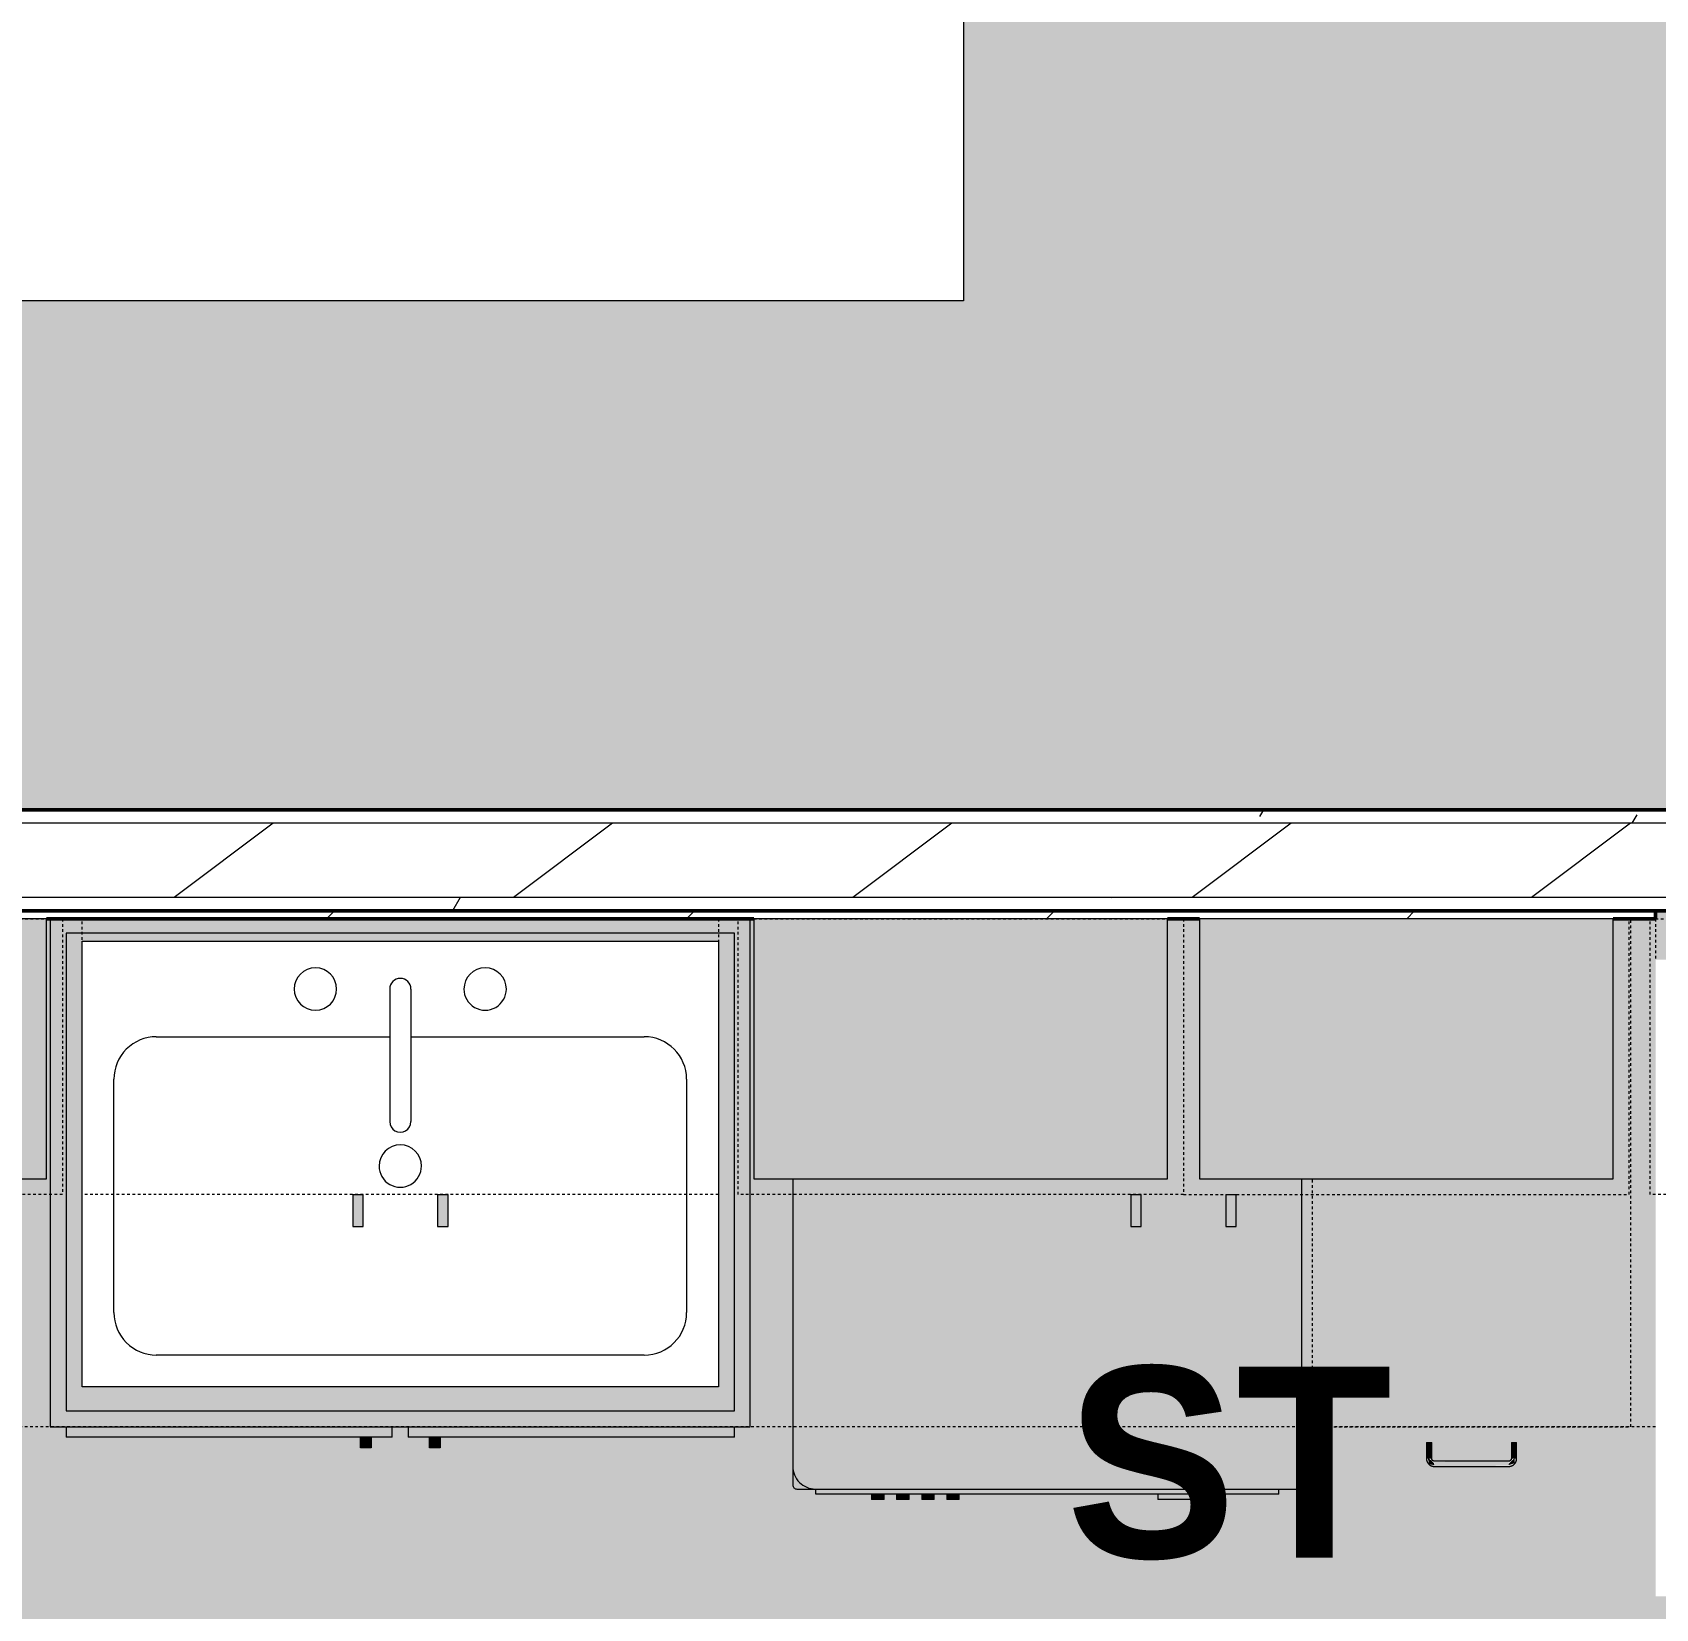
# Model space of a CAD drawing. Header units: inches. Extents: x -4218 to -1814, y 9706 to 12426.
# Drawn here: x -3365.3 to -3288.8, y 11414.4 to 11488.6 of the extents above; entities that cross this region are included whole.
import ezdxf

# ---------------------------------------------------------------- set-up
doc = ezdxf.new("R2010")
doc.units = ezdxf.units.IN
doc.header["$MEASUREMENT"] = 0
doc.linetypes.add('Dash', pattern=[0.25, 0.125, -0.125])
for name, color, linetype, lineweight in [('0-1', 7, 'Continuous', 5), ('0-2', 10, 'Continuous', 13), ('A-AREA-IDEN', 2, 'Continuous', 9), ('A-AREA-PATT-3', 7, 'Continuous', 9), ('A-WALL-2', 250, 'Continuous', 50), ('A-WALL-3', 10, 'Continuous', 13), ('A-WALL-PATT-1', 7, 'Continuous', 9), ('A-WALL-PATT-2', 55, 'Continuous', 9), ('I-FURN-1', 7, 'Continuous', 9), ('P-SANR-FIXT-2', 7, 'Continuous', 9), ('Q-CASE', 31, 'Continuous', 9), ('Q-CASE-1', 9, 'Continuous', 9), ('Q-CASE-3', 7, 'Continuous', 9), ('Q-CASE-4', 7, 'Dash', 9), ('Q-CASE-HDLN-1', 7, 'Dash', 9), ('Q-CASE-HDLN-2', 31, 'Continuous', 9), ('Q-SPCQ-1', 7, 'Continuous', 9), ('Q-SPCQ-2', 55, 'Continuous', 9)]:
    doc.layers.add(name, color=color, linetype=linetype, lineweight=lineweight)
doc.styles.add('Century Gothic_B', font='GOTHICB.TTF', dxfattribs={"height": 9})
pattern_1 = [(0, (0, 0), (30.72, 7.68), [1.267, -21.773, 1.267, -21.773, -122.88]), (0, (0, 0), (30.72, 7.68), [-46.08, 1.267, -44.813, 1.267, -21.773, -53.76]), (0, (0, 0), (30.72, 7.68), [-115.2, 1.267, -14.093, 1.267, -37.133]), (120, (11.52, 3.84), (-22.011075, 22.7643004), [1.267, -21.773, 1.267, -21.773, -122.88]), (120, (11.52, 3.84), (-22.011075, 22.7643004), [-46.08, 1.267, -44.813, 1.267, -21.773, -53.76]), (120, (11.52, 3.84), (-22.011075, 22.7643004), [-115.2, 1.267, -14.093, 1.267, -37.133]), (240, (15.36, 19.2), (-8.708925, -30.4443004), [1.267, -21.773, 1.267, -21.773, -122.88]), (240, (15.36, 19.2), (-8.708925, -30.4443004), [-46.08, 1.267, -44.813, 1.267, -21.773, -53.76]), (240, (15.36, 19.2), (-8.708925, -30.4443004), [-115.2, 1.267, -14.093, 1.267, -37.133])]

# ---------------------------------------------------------------- blocks, each defined once
blk = doc.blocks.new('OD_CW_Countertop - OD_CW_Countertop-2380480-FLOOR PLAN - 2ND FLOOR')
at = {"layer": 'Q-CASE-HDLN-1'}
for p, q in [((0.738, 0), (99.775, 0)), ((0.738, -23.938), (0.738, -22))]:
    blk.add_line(p, q, dxfattribs=at)
blk = doc.blocks.new('Sink Kitchen-Single - 30_ x 21_-1372827-FLOOR PLAN - 2ND FLOOR')
at = {"layer": 'P-SANR-FIXT-2'}
for p, q in [((-14.382, 10.408), (15.618, 10.408)), ((-14.382, -10.592), (-14.382, 10.408)), ((15.618, 10.408), (15.618, -10.592)), ((-10.882, 8.908), (12.118, 8.908)), ((-12.882, -4.092), (-12.882, 6.908)), ((14.118, 6.908), (14.118, -4.092)), ((0.118, -8.342), (0.118, -2.092)), ((1.118, -8.342), (1.118, -2.092)), ((0.118, -6.092), (-10.882, -6.092)), ((12.118, -6.092), (1.118, -6.092)), ((15.618, -10.592), (-14.382, -10.592))]:
    blk.add_line(p, q, dxfattribs=at)
for centre, radius, start, end in [((-10.882, 6.908), 2, 90, 180), ((12.118, 6.908), 2, 360, 90), ((0.618, 0), 1, 360, 180), ((0.618, 0), 1, 180, 0), ((0.618, -2.092), 0.5, 360, 180), ((-10.882, -4.092), 2, 180, 270), ((12.118, -4.092), 2, 270, 0), ((-3.382, -8.342), 1, 360, 180), ((4.618, -8.342), 1, 0, 180), ((-3.382, -8.342), 1, 180, 0), ((0.618, -8.342), 0.5, 180, 0), ((4.618, -8.342), 1, 180, 0)]:
    blk.add_arc(centre, radius, start, end, dxfattribs=at)
blk = doc.blocks.new('Dishwasher_15404 - 34_ counter-V61-FLOOR PLAN - 2ND FLOOR')
at = {"layer": 'Q-SPCQ-2'}
h = blk.add_hatch(color=256, dxfattribs=at)
h.paths.add_polyline_path([(26.875, -22.928), (26.868, -0.146), (26.678, 0), (12.25, 0), (12.25, -4.828), (0, -4.828), (0, -6.328), (12.25, -6.328), (12.25, -24), (26.081, -23.963), (26.339, -23.856), (26.561, -23.686), (26.731, -23.464), (26.838, -23.206)], flags=0)
h.paths.add_polyline_path([(14.499, -8.066), (13, -8.066), (13, -7.578), (14.499, -7.578)], flags=0)
h.paths.add_polyline_path([(14.499, -3.09), (14.499, -3.578), (13, -3.578), (13, -3.09), (14, -3.09)], flags=0)
for points in [[(27.125, -22.573), (27.125, -1.093), (26.875, -1.093), (26.875, -22.907), (27.125, -22.907)], [(27.375, -4.956), (27.375, -4.824), (27.125, -4.858), (27.125, -5.808), (27.375, -5.808), (27.375, -5.112)], [(27.375, -6.063), (27.375, -5.808), (27.125, -5.808), (27.125, -6.793), (27.375, -6.759), (27.375, -6.3)], [(27.375, -16.741), (27.375, -16.15), (27.125, -16.15), (27.125, -16.741)], [(27.375, -17.331), (27.125, -17.331), (27.125, -17.922), (27.375, -17.922)], [(27.375, -19.103), (27.375, -18.512), (27.125, -18.512), (27.125, -19.103)], [(27.375, -19.693), (27.125, -19.693), (27.125, -20.284), (27.375, -20.284)], [(26.875, -23.464), (26.838, -23.206), (26.678, -23.533), (26.561, -23.686), (26.299, -23.873), (26.081, -23.963), (25.803, -24), (26.678, -24), (26.817, -23.942), (26.875, -23.713), (26.875, -23.686)]]:
    blk.add_hatch(color=256, dxfattribs=at).paths.add_polyline_path(points, flags=0)
at = {"layer": 'Q-SPCQ-1'}
for p, q in [((26.678, 0), (12.25, 0)), ((26.875, -22.928), (26.875, -0.197)), ((27.125, -1.093), (26.875, -1.093)), ((27.125, -1.093), (27.125, -22.907)), ((27.375, -4.824), (27.125, -4.824)), ((27.375, -4.824), (27.375, -5.808)), ((27.375, -5.808), (27.375, -6.793)), ((27.125, -6.793), (27.375, -6.793)), ((27.375, -16.15), (27.125, -16.15)), ((27.125, -16.741), (27.375, -16.741)), ((27.375, -16.15), (27.375, -16.741)), ((27.375, -17.331), (27.125, -17.331)), ((27.375, -17.331), (27.375, -17.922)), ((27.125, -17.922), (27.375, -17.922)), ((27.375, -18.512), (27.125, -18.512)), ((27.125, -19.103), (27.375, -19.103)), ((27.375, -18.512), (27.375, -19.103)), ((27.375, -19.693), (27.125, -19.693)), ((27.375, -19.693), (27.375, -20.284)), ((27.125, -20.284), (27.375, -20.284)), ((27.125, -22.907), (26.875, -22.907)), ((26.875, -23.803), (26.875, -22.928)), ((12.25, -24), (25.803, -24)), ((25.803, -24), (26.678, -24))]:
    blk.add_line(p, q, dxfattribs=at)
for centre, radius, start, end in [((26.678, -0.197), 0.197, 360, 90), ((26.678, -0.197), 0.197, 15, 90), ((25.803, -22.928), 1.072, 270, 0), ((26.678, -23.803), 0.197, 270, 0)]:
    blk.add_arc(centre, radius, start, end, dxfattribs=at)
blk = doc.blocks.new('Bed-Standard - Queen 60_ x 79_-1433484-FLOOR PLAN - 2ND FLOOR')
at = {"layer": 'I-FURN-1'}
for p, q in [((-19.311, 41.295), (40.689, 41.295)), ((40.689, 41.295), (40.689, -37.705))]:
    blk.add_line(p, q, dxfattribs=at)
blk = doc.blocks.new('Vanity Cabinet-Double Door - 33_-V67-FLOOR PLAN - 2ND FLOOR')
at = {"layer": 'Q-CASE-1'}
for points in [[(-10.748, 24.5), (-15.012, 24.5), (-15.012, 24), (0.363, 24), (0.363, 24.5), (-2.306, 24.5)], [(-0.637, 25), (-1.137, 25), (-1.137, 24.5), (-0.637, 24.5)], [(16.488, 24.5), (1.113, 24.5), (1.113, 24), (16.488, 24)], [(2.613, 25), (2.113, 25), (2.113, 24.5), (2.613, 24.5)], [(-15.012, 24), (-15.762, 24), (-15.012, 23.25), (16.488, 23.25), (17.238, 24), (-10.748, 24)], [(-15.762, 24), (-15.762, 0.063), (-15.7, 0.063), (-15.012, 0.75), (-15.012, 23.25), (-15.5, 23.738)], [(17.238, 24), (16.488, 23.25), (16.488, 0.75), (17.175, 0.063), (17.238, 0.063), (17.238, 23.25)], [(-15.012, 0.75), (-15.7, 0.063), (17.175, 0.063), (16.488, 0.75), (-2.306, 0.75)]]:
    blk.add_hatch(color=256, dxfattribs=at).paths.add_polyline_path(points, flags=0)
h = blk.add_hatch(color=256, dxfattribs=at)
h.paths.add_polyline_path([(-2.306, 23.25), (-15.012, 23.25), (-15.012, 0.75), (16.488, 0.75), (16.488, 23.25), (14.578, 23.25)], flags=0)
h.paths.add_polyline_path([(15.738, 22.125), (15.738, 1.125), (-14.262, 1.125), (-14.262, 22.125), (15.363, 22.125)], flags=0)
at = {"layer": 'Q-CASE-3'}
for p, q in [((-15.012, 24.5), (0.363, 24.5)), ((-15.012, 24.5), (-15.012, 24)), ((-1.137, 25), (-0.637, 25)), ((-1.137, 24.5), (-1.137, 25)), ((-0.637, 25), (-0.637, 24.5)), ((0.363, 24), (0.363, 24.5)), ((1.113, 24.5), (16.488, 24.5)), ((1.113, 24.5), (1.113, 24)), ((2.113, 25), (2.613, 25)), ((2.113, 24.5), (2.113, 25)), ((2.613, 25), (2.613, 24.5)), ((16.488, 24), (16.488, 24.5)), ((-15.762, 24), (-15.762, 0.063)), ((17.238, 24), (-15.762, 24)), ((17.238, 24), (-15.762, 24)), ((-15.762, 24), (-15.762, 0.063)), ((17.238, 0.063), (17.238, 24)), ((17.238, 0.063), (17.238, 24)), ((16.488, 23.25), (-15.012, 23.25)), ((-15.012, 23.25), (-15.012, 0.75)), ((16.488, 0.75), (16.488, 23.25)), ((-15.012, 0.75), (16.488, 0.75))]:
    blk.add_line(p, q, dxfattribs=at)
blk = doc.blocks.new('Drawer_Base_Cabinet_3_drawer_12205 - 15_-2349579-FLOOR PLAN - 2ND FLOOR')
at = {"layer": 'Q-CASE'}
for points in [[(-1.325, 25.5), (-1.383, 25.5), (-1.351, 24.75), (-1.142, 24.75), (-1.174, 25.5), (-1.295, 25.5)], [(-1.012, 25.812), (-1.286, 25.72), (-1.295, 25.5), (-1.23, 25.528), (-1.012, 25.75), (-1.012, 25.782)], [(2.138, 25.875), (-1.012, 25.838), (-1.012, 25.625), (2.488, 25.662), (2.488, 25.875), (2.431, 25.875)], [(2.488, 25.812), (2.516, 25.717), (2.738, 25.5), (2.8, 25.5), (2.738, 25.768), (2.648, 25.784)], [(2.77, 25.5), (2.617, 25.5), (2.649, 24.75), (2.858, 24.75), (2.826, 25.5), (2.8, 25.5)]]:
    blk.add_hatch(color=256, dxfattribs=at).paths.add_polyline_path(points, flags=0)
at = {"layer": 'Q-CASE-HDLN-1'}
for p, q in [((8.238, 24), (-6.762, 24)), ((-6.762, 24), (-6.762, 0.063)), ((8.238, 24), (8.238, 12.313))]:
    blk.add_line(p, q, dxfattribs=at)
at = {"layer": 'Q-CASE-HDLN-2'}
for p, q in [((-1.387, 25.5), (-1.387, 24.75)), ((-1.387, 25.5), (-1.387, 24.75)), ((-1.387, 25.5), (-1.387, 24.75)), ((-1.137, 24.75), (-1.137, 25.5)), ((-1.137, 24.75), (-1.137, 25.5)), ((-1.137, 24.75), (-1.137, 25.5)), ((2.488, 25.875), (-1.012, 25.875)), ((-1.012, 25.625), (2.488, 25.625)), ((2.613, 25.5), (2.613, 24.75)), ((2.613, 25.5), (2.613, 24.75)), ((2.613, 25.5), (2.613, 24.75)), ((2.863, 24.75), (2.863, 25.5)), ((2.863, 24.75), (2.863, 25.5)), ((2.863, 24.75), (2.863, 25.5)), ((-1.387, 24.75), (-1.383, 24.75)), ((-1.383, 24.75), (-1.387, 24.75)), ((-1.387, 24.75), (-1.383, 24.75)), ((-1.383, 24.75), (-1.387, 24.75)), ((-1.387, 24.75), (-1.383, 24.75)), ((-1.137, 24.75), (-1.387, 24.75)), ((-1.142, 24.75), (-1.137, 24.75)), ((-1.137, 24.75), (-1.142, 24.75)), ((-1.142, 24.75), (-1.137, 24.75)), ((-1.137, 24.75), (-1.142, 24.75)), ((-1.142, 24.75), (-1.137, 24.75)), ((2.617, 24.75), (2.613, 24.75)), ((2.613, 24.75), (2.617, 24.75)), ((2.617, 24.75), (2.613, 24.75)), ((2.613, 24.75), (2.617, 24.75)), ((2.863, 24.75), (2.613, 24.75)), ((2.613, 24.75), (2.617, 24.75)), ((2.863, 24.75), (2.858, 24.75)), ((2.858, 24.75), (2.863, 24.75)), ((2.863, 24.75), (2.858, 24.75)), ((2.858, 24.75), (2.863, 24.75)), ((2.858, 24.75), (2.863, 24.75))]:
    blk.add_line(p, q, dxfattribs=at)
at = {"layer": 'Q-CASE-HDLN-2', "flags": 128}
for points in [[(-1.012, 25.875), (-1.027, 25.875), (-1.042, 25.874), (-1.057, 25.872), (-1.072, 25.87), (-1.087, 25.868), (-1.101, 25.864), (-1.116, 25.86), (-1.13, 25.856), (-1.144, 25.851), (-1.158, 25.845), (-1.172, 25.839), (-1.185, 25.833), (-1.199, 25.825), (-1.211, 25.818), (-1.224, 25.81), (-1.236, 25.801), (-1.248, 25.792), (-1.26, 25.782), (-1.271, 25.772), (-1.281, 25.761), (-1.292, 25.75), (-1.301, 25.739), (-1.311, 25.727), (-1.319, 25.715), (-1.328, 25.703), (-1.336, 25.69), (-1.343, 25.677), (-1.35, 25.663), (-1.356, 25.65), (-1.362, 25.636), (-1.367, 25.622), (-1.372, 25.608), (-1.376, 25.593), (-1.379, 25.578), (-1.382, 25.564), (-1.384, 25.549), (-1.386, 25.534), (-1.387, 25.519), (-1.387, 25.504), (-1.387, 25.5)], [(-1.292, 25.75), (-1.301, 25.739), (-1.311, 25.727), (-1.319, 25.715), (-1.328, 25.703), (-1.336, 25.69), (-1.343, 25.677), (-1.35, 25.663), (-1.356, 25.65), (-1.362, 25.636), (-1.367, 25.622), (-1.372, 25.608), (-1.376, 25.593), (-1.379, 25.578), (-1.382, 25.564), (-1.384, 25.549), (-1.386, 25.534), (-1.387, 25.519), (-1.387, 25.504), (-1.387, 25.5)], [(-1.292, 25.75), (-1.301, 25.739), (-1.311, 25.727), (-1.319, 25.715), (-1.328, 25.703), (-1.336, 25.69), (-1.343, 25.677), (-1.35, 25.663), (-1.356, 25.65), (-1.362, 25.636), (-1.367, 25.622), (-1.372, 25.608), (-1.376, 25.593), (-1.379, 25.578), (-1.382, 25.564), (-1.384, 25.549), (-1.386, 25.534), (-1.387, 25.519), (-1.387, 25.504), (-1.387, 25.5)], [(-1.012, 25.875), (-1.027, 25.875), (-1.042, 25.874), (-1.057, 25.872), (-1.072, 25.87), (-1.087, 25.868), (-1.101, 25.864), (-1.116, 25.86), (-1.13, 25.856), (-1.144, 25.851), (-1.158, 25.845), (-1.172, 25.839), (-1.185, 25.833), (-1.199, 25.825), (-1.211, 25.818), (-1.224, 25.81), (-1.236, 25.801), (-1.248, 25.792), (-1.26, 25.782), (-1.271, 25.772)], [(-1.012, 25.875), (-1.027, 25.875), (-1.042, 25.874), (-1.057, 25.872), (-1.072, 25.87), (-1.087, 25.868), (-1.101, 25.864), (-1.116, 25.86), (-1.13, 25.856), (-1.144, 25.851), (-1.158, 25.845), (-1.172, 25.839), (-1.185, 25.833), (-1.199, 25.825), (-1.211, 25.818), (-1.224, 25.81), (-1.236, 25.801), (-1.248, 25.792), (-1.26, 25.782), (-1.271, 25.772)], [(-1.137, 25.5), (-1.137, 25.505), (-1.137, 25.51), (-1.136, 25.515), (-1.136, 25.52), (-1.135, 25.525), (-1.134, 25.53), (-1.132, 25.535), (-1.131, 25.539), (-1.129, 25.544), (-1.127, 25.549), (-1.125, 25.553), (-1.123, 25.558), (-1.121, 25.562), (-1.118, 25.566), (-1.115, 25.571), (-1.113, 25.575), (-1.109, 25.579), (-1.106, 25.582), (-1.103, 25.586), (-1.099, 25.59), (-1.096, 25.593), (-1.092, 25.596), (-1.088, 25.599), (-1.084, 25.602), (-1.08, 25.605), (-1.076, 25.608), (-1.071, 25.61), (-1.067, 25.613), (-1.062, 25.615), (-1.058, 25.617), (-1.053, 25.618), (-1.048, 25.62), (-1.043, 25.621), (-1.038, 25.622), (-1.034, 25.623), (-1.029, 25.624), (-1.024, 25.624), (-1.019, 25.625), (-1.014, 25.625)], [(-1.137, 25.5), (-1.137, 25.505), (-1.137, 25.51), (-1.136, 25.515), (-1.136, 25.52), (-1.135, 25.525), (-1.134, 25.53), (-1.132, 25.535), (-1.131, 25.539), (-1.129, 25.544), (-1.127, 25.549), (-1.125, 25.553), (-1.123, 25.558), (-1.121, 25.562), (-1.118, 25.566), (-1.115, 25.571), (-1.113, 25.575), (-1.109, 25.579), (-1.106, 25.582), (-1.103, 25.586), (-1.099, 25.59), (-1.096, 25.593), (-1.092, 25.596), (-1.088, 25.599), (-1.084, 25.602), (-1.08, 25.605), (-1.076, 25.608), (-1.071, 25.61), (-1.067, 25.613), (-1.062, 25.615), (-1.058, 25.617), (-1.053, 25.618), (-1.048, 25.62), (-1.043, 25.621), (-1.038, 25.622), (-1.034, 25.623), (-1.029, 25.624), (-1.024, 25.624), (-1.019, 25.625), (-1.014, 25.625)], [(-1.137, 25.5), (-1.137, 25.505), (-1.137, 25.51), (-1.136, 25.515), (-1.136, 25.52), (-1.135, 25.525), (-1.134, 25.53), (-1.132, 25.535), (-1.131, 25.539), (-1.129, 25.544), (-1.127, 25.549), (-1.125, 25.553), (-1.123, 25.558), (-1.121, 25.562), (-1.118, 25.566), (-1.115, 25.571), (-1.113, 25.575), (-1.109, 25.579), (-1.106, 25.582), (-1.103, 25.586), (-1.099, 25.59), (-1.096, 25.593), (-1.092, 25.596), (-1.088, 25.599), (-1.084, 25.602), (-1.08, 25.605), (-1.076, 25.608), (-1.071, 25.61), (-1.067, 25.613), (-1.062, 25.615), (-1.058, 25.617), (-1.053, 25.618), (-1.048, 25.62), (-1.043, 25.621), (-1.038, 25.622), (-1.034, 25.623), (-1.029, 25.624), (-1.024, 25.624), (-1.019, 25.625), (-1.014, 25.625), (-1.012, 25.625)], [(2.738, 25.779), (2.727, 25.789), (2.715, 25.798), (2.703, 25.807), (2.69, 25.816), (2.678, 25.823), (2.664, 25.831), (2.651, 25.838), (2.637, 25.844), (2.624, 25.85), (2.61, 25.855), (2.595, 25.859), (2.581, 25.863), (2.566, 25.867), (2.551, 25.87), (2.537, 25.872), (2.522, 25.873), (2.507, 25.875), (2.492, 25.875), (2.488, 25.875)], [(2.738, 25.779), (2.727, 25.789), (2.715, 25.798), (2.703, 25.807), (2.69, 25.816), (2.678, 25.823), (2.664, 25.831), (2.651, 25.838), (2.637, 25.844), (2.624, 25.85), (2.61, 25.855), (2.595, 25.859), (2.581, 25.863), (2.566, 25.867), (2.551, 25.87), (2.537, 25.872), (2.522, 25.873), (2.507, 25.875), (2.492, 25.875), (2.488, 25.875)], [(2.863, 25.5), (2.862, 25.515), (2.862, 25.53), (2.86, 25.545), (2.858, 25.56), (2.855, 25.575), (2.852, 25.589), (2.848, 25.604), (2.844, 25.618), (2.839, 25.632), (2.833, 25.646), (2.827, 25.66), (2.82, 25.673), (2.813, 25.686), (2.805, 25.699), (2.797, 25.712), (2.788, 25.724), (2.779, 25.736), (2.77, 25.747), (2.76, 25.758), (2.749, 25.769), (2.738, 25.779), (2.727, 25.789), (2.715, 25.798), (2.703, 25.807), (2.69, 25.816), (2.678, 25.823), (2.664, 25.831), (2.651, 25.838), (2.637, 25.844), (2.624, 25.85), (2.61, 25.855), (2.595, 25.859), (2.581, 25.863), (2.566, 25.867), (2.551, 25.87), (2.537, 25.872), (2.522, 25.873), (2.507, 25.875), (2.492, 25.875), (2.488, 25.875)], [(2.488, 25.625), (2.493, 25.625), (2.498, 25.625), (2.503, 25.624), (2.508, 25.623), (2.513, 25.623), (2.517, 25.621), (2.522, 25.62), (2.527, 25.619), (2.532, 25.617), (2.536, 25.615), (2.541, 25.613), (2.545, 25.611), (2.55, 25.608), (2.554, 25.606), (2.558, 25.603), (2.562, 25.6), (2.566, 25.597), (2.57, 25.594), (2.574, 25.591), (2.577, 25.587), (2.581, 25.583), (2.584, 25.58), (2.587, 25.576), (2.59, 25.572), (2.593, 25.568), (2.596, 25.563), (2.598, 25.559), (2.6, 25.554), (2.602, 25.55), (2.604, 25.545), (2.606, 25.541), (2.607, 25.536), (2.609, 25.531), (2.61, 25.526), (2.611, 25.521), (2.612, 25.516), (2.612, 25.511), (2.613, 25.506), (2.613, 25.501), (2.613, 25.5)], [(2.488, 25.625), (2.493, 25.625), (2.498, 25.625), (2.503, 25.624), (2.508, 25.623), (2.513, 25.623), (2.517, 25.621), (2.522, 25.62), (2.527, 25.619), (2.532, 25.617), (2.536, 25.615), (2.541, 25.613), (2.545, 25.611), (2.55, 25.608), (2.554, 25.606), (2.558, 25.603), (2.562, 25.6), (2.566, 25.597), (2.57, 25.594), (2.574, 25.591), (2.577, 25.587), (2.581, 25.583), (2.584, 25.58), (2.587, 25.576), (2.59, 25.572), (2.593, 25.568), (2.596, 25.563), (2.598, 25.559), (2.6, 25.554), (2.602, 25.55), (2.604, 25.545), (2.606, 25.541), (2.607, 25.536), (2.609, 25.531), (2.61, 25.526), (2.611, 25.521), (2.612, 25.516), (2.612, 25.511), (2.613, 25.506), (2.613, 25.501), (2.613, 25.5)], [(2.488, 25.625), (2.493, 25.625), (2.498, 25.625), (2.503, 25.624), (2.508, 25.623), (2.513, 25.623), (2.517, 25.621), (2.522, 25.62), (2.527, 25.619), (2.532, 25.617), (2.536, 25.615), (2.541, 25.613), (2.545, 25.611), (2.55, 25.608), (2.554, 25.606), (2.558, 25.603), (2.562, 25.6), (2.566, 25.597), (2.57, 25.594), (2.574, 25.591), (2.577, 25.587), (2.581, 25.583), (2.584, 25.58), (2.587, 25.576), (2.59, 25.572), (2.593, 25.568), (2.596, 25.563), (2.598, 25.559), (2.6, 25.554), (2.602, 25.55), (2.604, 25.545), (2.606, 25.541), (2.607, 25.536), (2.609, 25.531), (2.61, 25.526), (2.611, 25.521), (2.612, 25.516), (2.612, 25.511), (2.613, 25.506), (2.613, 25.501), (2.613, 25.5)], [(2.863, 25.5), (2.862, 25.515), (2.862, 25.53), (2.86, 25.545), (2.858, 25.56), (2.855, 25.575), (2.852, 25.589), (2.848, 25.604), (2.844, 25.618), (2.839, 25.632), (2.833, 25.646), (2.827, 25.66), (2.82, 25.673), (2.813, 25.686), (2.805, 25.699), (2.797, 25.712), (2.788, 25.724), (2.779, 25.736), (2.77, 25.747), (2.76, 25.758)], [(2.863, 25.5), (2.862, 25.515), (2.862, 25.53), (2.86, 25.545), (2.858, 25.56), (2.855, 25.575), (2.852, 25.589), (2.848, 25.604), (2.844, 25.618), (2.839, 25.632), (2.833, 25.646), (2.827, 25.66), (2.82, 25.673), (2.813, 25.686), (2.805, 25.699), (2.797, 25.712), (2.788, 25.724), (2.779, 25.736), (2.77, 25.747), (2.76, 25.758)]]:
    blk.add_lwpolyline(points, dxfattribs=at)
blk = doc.blocks.new('300 Series Wall Hung Cabinet_302 - 18_ X 30_-2350673-FLOOR PLAN - 2ND FLOOR')
at = {"layer": 'Q-CASE-1'}
for points in [[(-2.25, 14.687), (-2.25, 13.188), (-1.762, 13.192), (-1.762, 14.687)], [(1.75, 14.676), (1.75, 13.188), (2.238, 13.188), (2.238, 14.687), (1.75, 14.687)]]:
    blk.add_hatch(color=256, dxfattribs=at).paths.add_polyline_path(points, flags=0)
at = {"layer": 'Q-CASE-3'}
for p, q in [((-1.762, 14.687), (-2.25, 14.687)), ((-2.25, 14.687), (-2.25, 13.188)), ((-1.762, 13.188), (-1.762, 14.687)), ((2.238, 14.687), (1.75, 14.687)), ((1.75, 14.687), (1.75, 13.188)), ((2.238, 13.188), (2.238, 14.687)), ((-1.762, 13.188), (-2.25, 13.188)), ((2.238, 13.188), (1.75, 13.188))]:
    blk.add_line(p, q, dxfattribs=at)
at = {"layer": 'Q-CASE-4'}
for p, q in [((-15, 0.187), (-15, 13.188)), ((-15, 13.188), (15, 13.188)), ((15, 13.188), (15, 0.187)), ((15, 0.187), (-15, 0.187))]:
    blk.add_line(p, q, dxfattribs=at)
blk = doc.blocks.new('300 Series Wall Hung Cabinet_302 - 18_ x 36_-2359323-FLOOR PLAN - 2ND FLOOR')
at = {"layer": 'Q-CASE-1'}
for points in [[(-1.762, 13.188), (-1.762, 14.687), (-2.25, 14.687), (-2.25, 13.188)], [(2.238, 13.188), (2.238, 14.687), (1.75, 14.687), (1.75, 13.188)]]:
    blk.add_hatch(color=256, dxfattribs=at).paths.add_polyline_path(points, flags=0)
at = {"layer": 'Q-CASE-3'}
for p, q in [((-1.762, 14.687), (-2.25, 14.687)), ((-2.25, 14.687), (-2.25, 13.188)), ((-1.762, 13.188), (-1.762, 14.687)), ((2.238, 14.687), (1.75, 14.687)), ((1.75, 14.687), (1.75, 13.188)), ((2.238, 13.188), (2.238, 14.687)), ((-1.762, 13.188), (-2.25, 13.188)), ((2.238, 13.188), (1.75, 13.188))]:
    blk.add_line(p, q, dxfattribs=at)
at = {"layer": 'Q-CASE-4'}
for p, q in [((-18, 0.187), (-18, 13.188)), ((-18, 13.188), (18, 13.188)), ((18, 13.188), (18, 0.187)), ((18, 0.187), (-18, 0.187))]:
    blk.add_line(p, q, dxfattribs=at)
blk = doc.blocks.new('300 Series Wall Hung Cabinet_301 - 21_-2351003-FLOOR PLAN - 2ND FLOOR')
at = {"layer": 'Q-CASE-1'}
for points in [[(-8.5, 13.188), (-8.012, 13.188), (-8.012, 14.687), (-8.5, 14.687)], [(-9.75, 0.187), (9.75, 0.187), (9.75, 12.438), (-9.75, 12.438), (-9.75, 8.386)]]:
    blk.add_hatch(color=256, dxfattribs=at).paths.add_polyline_path(points, flags=0)
at = {"layer": 'Q-CASE-3'}
for p, q in [((-8.012, 14.687), (-8.5, 14.687)), ((-8.5, 14.687), (-8.5, 13.188)), ((-8.012, 13.188), (-8.012, 14.687)), ((-8.012, 13.188), (-8.5, 13.188)), ((9.75, 12.438), (-9.75, 12.438)), ((-9.75, 12.438), (-9.75, 0.187)), ((9.75, 0.187), (9.75, 12.438)), ((-9.75, 0.187), (9.75, 0.187))]:
    blk.add_line(p, q, dxfattribs=at)
at = {"layer": 'Q-CASE-4'}
for p, q in [((-10.5, 0.187), (-10.5, 13.188)), ((-10.5, 13.188), (10.5, 13.188)), ((10.5, 13.188), (10.5, 0.187)), ((10.5, 0.187), (-10.5, 0.187))]:
    blk.add_line(p, q, dxfattribs=at)
blk = doc.blocks.new('300 Series Wall Hung Cabinet_301 - 21_-2351527-FLOOR PLAN - 2ND FLOOR')
at = {"layer": 'Q-CASE-1'}
for points in [[(9.75, -0.188), (-9.75, -0.188), (-9.75, -12.438), (9.75, -12.438), (9.75, -8.386)], [(-8.012, -13.188), (-8.5, -13.188), (-8.5, -14.687), (-8.012, -14.687)]]:
    blk.add_hatch(color=256, dxfattribs=at).paths.add_polyline_path(points, flags=0)
at = {"layer": 'Q-CASE-3'}
for p, q in [((9.75, -0.188), (-9.75, -0.188)), ((-9.75, -0.188), (-9.75, -12.438)), ((9.75, -12.438), (9.75, -0.188)), ((-9.75, -12.438), (9.75, -12.438)), ((-8.5, -13.188), (-8.012, -13.188)), ((-8.5, -13.188), (-8.5, -14.687)), ((-8.012, -14.687), (-8.012, -13.188)), ((-8.5, -14.687), (-8.012, -14.687))]:
    blk.add_line(p, q, dxfattribs=at)
at = {"layer": 'Q-CASE-4'}
for p, q in [((10.5, -0.188), (-10.5, -0.188)), ((-10.5, -0.188), (-10.5, -13.188)), ((10.5, -13.188), (10.5, -0.188)), ((-10.5, -13.188), (10.5, -13.188))]:
    blk.add_line(p, q, dxfattribs=at)
blk = doc.blocks.new('300 Series Wall Hung Cabinet_301 - 12_-2218017-FLOOR PLAN - 2ND FLOOR')
at = {"layer": 'Q-CASE-1'}
for points in [[(-4, 13.188), (-3.512, 13.188), (-3.512, 14.687), (-4, 14.687)], [(-5.25, 0.187), (5.25, 0.187), (5.25, 12.438), (-5.25, 12.438), (-5.25, 0.563)]]:
    blk.add_hatch(color=256, dxfattribs=at).paths.add_polyline_path(points, flags=0)
at = {"layer": 'Q-CASE-3'}
for p, q in [((-3.512, 14.687), (-4, 14.687)), ((-4, 14.687), (-4, 13.188)), ((-3.512, 13.188), (-3.512, 14.687)), ((-3.512, 13.188), (-4, 13.188)), ((5.25, 12.438), (-5.25, 12.438)), ((-5.25, 12.438), (-5.25, 0.187)), ((5.25, 0.187), (5.25, 12.438)), ((-5.25, 0.187), (5.25, 0.187))]:
    blk.add_line(p, q, dxfattribs=at)
at = {"layer": 'Q-CASE-4'}
for p, q in [((-6, 0.187), (-6, 13.188)), ((-6, 13.188), (6, 13.188)), ((6, 13.188), (6, 0.187)), ((6, 0.187), (-6, 0.187))]:
    blk.add_line(p, q, dxfattribs=at)
blk = doc.blocks.new('CTR - 1st Phase - Unit Layouts_rvt-1-FLOOR PLAN - 2ND FLOOR')
at = {"layer": 'A-WALL-PATT-1'}
h = blk.add_hatch(dxfattribs=at)
h.set_pattern_fill('FP_1', color=256, style=0, pattern_type=2)
h.set_pattern_definition(pattern_1)
h.paths.add_polyline_path([(-3253.074, 11451.363), (-3253.074, 11451.988), (-3277.722, 11451.988), (-3277.722, 11451.363), (-3261.559, 11451.363)], flags=0)
h.paths.add_polyline_path([(-3401.924, 11451.363), (-3281.222, 11451.363), (-3281.222, 11451.988), (-3401.924, 11451.988), (-3401.924, 11451.369)], flags=0)
h = blk.add_hatch(dxfattribs=at)
h.set_pattern_fill('FP_1', color=256, style=0, pattern_type=2)
h.set_pattern_definition(pattern_1)
h.paths.add_polyline_path([(-3253.074, 11447.238), (-3253.074, 11447.863), (-3401.924, 11447.863), (-3401.924, 11447.238), (-3261.559, 11447.238)], flags=0)
h = blk.add_hatch(dxfattribs=at)
h.set_pattern_fill('FP_3', color=256, style=0, pattern_type=2)
h.set_pattern_definition([(45, (0, 0), (-8.485281, 8.485281), [])])
h.paths.add_polyline_path([(-3310.324, 11446.863), (-3288.824, 11446.863), (-3288.824, 11447.238), (-3401.924, 11447.238), (-3401.924, 11446.863), (-3311.824, 11446.863)], flags=0)
at = {"layer": 'A-WALL-PATT-2'}
h = blk.add_hatch(dxfattribs=at)
h.set_pattern_fill('FP_2', color=256, style=0, pattern_type=2)
h.set_pattern_definition([(216.87, (6.397, 15.994), (47.9809429, 31.9870857), [7.997, -71.971]), (206.565, (15.994, 11.196), (-15.993714, -15.9941327), [17.881, -17.881]), (198.435, (15.994, 3.199), (-31.9867405, -15.9938803), [10.115, -40.461])])
h.paths.add_polyline_path([(-3253.074, 11447.863), (-3252.449, 11447.863), (-3252.449, 11451.363), (-3403.174, 11451.363), (-3403.174, 11447.863), (-3261.559, 11447.863)], flags=0)
at = {"layer": 'A-WALL-2'}
for p, q in [((-3281.847, 11451.988), (-3403.174, 11451.988)), ((-3403.174, 11447.238), (-3253.074, 11447.238)), ((-3288.824, 11447.238), (-3402.299, 11447.238)), ((-3364.674, 11446.863), (-3331.324, 11446.863)), ((-3311.824, 11446.863), (-3310.324, 11446.863)), ((-3290.824, 11446.863), (-3288.824, 11446.863)), ((-3288.824, 11446.863), (-3288.824, 11447.238))]:
    blk.add_line(p, q, dxfattribs=at)
at = {"layer": 'A-WALL-3'}
for p, q in [((-3281.222, 11451.363), (-3403.174, 11451.363)), ((-3253.074, 11447.863), (-3403.174, 11447.863))]:
    blk.add_line(p, q, dxfattribs=at)
at = {"layer": '0-2'}
for name, p, rotation in [('Bed-Standard - Queen 60_ x 79_-1433484-FLOOR PLAN - 2ND FLOOR', (-3362.744, 11516.676), 269.9999999999839), ('OD_CW_Countertop - OD_CW_Countertop-2380480-FLOOR PLAN - 2ND FLOOR', (-3288.086, 11422.925), 180), ('300 Series Wall Hung Cabinet_301 - 12_-2218017-FLOOR PLAN - 2ND FLOOR', (-3369.924, 11447.05), 180), ('Vanity Cabinet-Double Door - 33_-V67-FLOOR PLAN - 2ND FLOOR', (-3347.258, 11446.925), 180), ('300 Series Wall Hung Cabinet_302 - 18_ X 30_-2350673-FLOOR PLAN - 2ND FLOOR', (-3347.996, 11447.05), 180), ('300 Series Wall Hung Cabinet_301 - 21_-2351003-FLOOR PLAN - 2ND FLOOR', (-3321.574, 11447.05), 180), ('Dishwasher_15404 - 34_ counter-V61-FLOOR PLAN - 2ND FLOOR', (-3305.496, 11446.863), 269.9999999999648), ('Drawer_Base_Cabinet_3_drawer_12205 - 15_-2349579-FLOOR PLAN - 2ND FLOOR', (-3296.758, 11446.925), 180), ('300 Series Wall Hung Cabinet_302 - 18_ x 36_-2359323-FLOOR PLAN - 2ND FLOOR', (-3271.074, 11447.05), 180), ('Sink Kitchen-Single - 30_ x 21_-1372827-FLOOR PLAN - 2ND FLOOR', (-3347.378, 11435.208), 180)]:
    blk.add_blockref(name, p, dxfattribs=dict(at, rotation=rotation))
blk.add_blockref('300 Series Wall Hung Cabinet_301 - 21_-2351527-FLOOR PLAN - 2ND FLOOR', (-3300.574, 11447.05), dxfattribs=at)

msp = doc.modelspace()

# ---------------------------------------------------------------- hatches: boundary and pattern name
at = {"layer": 'A-AREA-PATT-3'}
h = msp.add_hatch(color=256, dxfattribs=at)
h.paths.add_polyline_path([(-3264.02374, 11621.9894), (-3262.27374, 11621.9894), (-3262.27374, 11585.9894), (-3264.02374, 11585.9894), (-3264.02374, 11616.47757)], flags=0)
h.paths.add_polyline_path([(-3290.91124, 11256.2644), (-3252.32374, 11256.2644), (-3252.32374, 11288.5394), (-3246.27618, 11288.5394), (-3246.27618, 11283.7894), (-3247.57374, 11283.7894), (-3247.57374, 11256.2644), (-3247.06419, 11256.2644), (-3247.06419, 11278.5769), (-3219.18919, 11278.5769), (-3219.18919, 11256.2644), (-3207.32374, 11256.2644), (-3207.32374, 11283.7894), (-3216.27618, 11283.7894), (-3216.27618, 11288.5394), (-3207.32374, 11288.5394), (-3207.32374, 11299.00432), (-3223.44874, 11299.00432), (-3223.44874, 11317.00432), (-3219.44874, 11317.00432), (-3219.44874, 11353.00432), (-3223.44874, 11353.00432), (-3223.44874, 11371.00432), (-3207.32374, 11371.00432), (-3207.32374, 11621.9894), (-3228.02374, 11621.9894), (-3228.02374, 11623.9269), (-3228.64874, 11623.9269), (-3228.64874, 11625.9894), (-3263.39874, 11625.9894), (-3263.39874, 11623.9269), (-3264.02374, 11623.9269), (-3264.02374, 11621.9894), (-3270.57374, 11621.9894), (-3270.57374, 11571.98769), (-3281.84687, 11571.98769), (-3281.84687, 11576.73769), (-3275.32374, 11576.73769), (-3275.29874, 11639.9894), (-3334.47642, 11639.9894), (-3334.47642, 11632.27235), (-3334.60339, 11631.30794), (-3334.97564, 11630.40924), (-3335.56781, 11629.63752), (-3336.33953, 11629.04535), (-3337.23823, 11628.6731), (-3338.27895, 11628.54613), (-3339.59098, 11628.54613), (-3339.24327, 11625.52235), (-3338.05151, 11624.52235), (-3337.48475, 11623.52235), (-3337.2168, 11622.52235), (-3337.0398, 11621.51855), (-3336.95264, 11620.52235), (-3337.12696, 11618.52996), (-3337.68119, 11616.47757), (-3338.39283, 11614.52235), (-3339.32545, 11612.52235), (-3340.71288, 11610.52235), (-3341.71288, 11609.52235), (-3342.57891, 11609.02235), (-3343.95264, 11608.52235), (-3344.95264, 11608.52235), (-3346.32638, 11609.02235), (-3347.19241, 11609.52235), (-3348.19241, 11610.52235), (-3349.57984, 11612.52235), (-3350.51246, 11614.52235), (-3351.26272, 11616.60569), (-3351.77833, 11618.52996), (-3351.95264, 11620.52235), (-3351.77833, 11622.01283), (-3351.68849, 11622.52235), (-3351.42054, 11623.52235), (-3350.85378, 11624.52235), (-3349.66202, 11625.52235), (-3349.31431, 11628.54613), (-3350.70264, 11628.54613), (-3351.66706, 11628.6731), (-3352.56576, 11629.04535), (-3353.33748, 11629.63752), (-3353.92965, 11630.40924), (-3354.3019, 11631.30794), (-3354.42887, 11632.27235), (-3354.42887, 11639.9894), (-3401.92374, 11639.9894), (-3401.92374, 11617.48769), (-3365.92374, 11617.48769), (-3365.92374, 11612.73769), (-3401.92374, 11612.73769), (-3401.92374, 11576.73769), (-3315.84687, 11576.73769), (-3315.84687, 11575.86269), (-3351.84687, 11575.86269), (-3351.84687, 11572.86269), (-3315.84687, 11572.86269), (-3315.84687, 11571.98769), (-3401.92374, 11571.98769), (-3401.92374, 11451.98769), (-3281.84687, 11451.98769), (-3281.84687, 11459.97665), (-3282.59687, 11459.97665), (-3282.59687, 11462.47665), (-3281.84687, 11462.47665), (-3281.84687, 11462.72665), (-3280.47187, 11462.72665), (-3280.47187, 11491.72665), (-3281.84687, 11491.72665), (-3281.84687, 11522.97665), (-3282.59687, 11522.97665), (-3282.59687, 11525.47665), (-3281.84687, 11525.47665), (-3281.84687, 11532.88583), (-3275.32374, 11532.88583), (-3275.32374, 11535.98769), (-3270.57374, 11535.98769), (-3270.57374, 11532.88583), (-3248.32374, 11532.88583), (-3248.32374, 11425.22665), (-3253.07374, 11425.22206), (-3253.07374, 11414.92519), (-3288.82374, 11414.92519), (-3288.82374, 11444.92519), (-3253.07374, 11444.92519), (-3253.07374, 11447.23769), (-3288.82374, 11447.23769), (-3288.82374, 11446.86269), (-3290.82374, 11446.86269), (-3290.82374, 11434.61269), (-3305.49573, 11434.61269), (-3305.49573, 11420.18454), (-3305.69259, 11419.98769), (-3306.58868, 11419.98769), (-3306.58868, 11419.73769), (-3310.31978, 11419.73769), (-3310.35331, 11419.48769), (-3312.28828, 11419.48769), (-3312.28828, 11419.73769), (-3321.64577, 11419.73769), (-3321.64577, 11419.48769), (-3322.23632, 11419.48769), (-3322.23632, 11419.73769), (-3322.82687, 11419.73769), (-3322.82687, 11419.48769), (-3323.41742, 11419.48769), (-3323.41742, 11419.73769), (-3324.00797, 11419.73769), (-3324.00797, 11419.48769), (-3324.59853, 11419.48769), (-3324.59853, 11419.73769), (-3325.18908, 11419.73769), (-3325.18908, 11419.48769), (-3325.77963, 11419.48769), (-3325.77963, 11419.73769), (-3328.4028, 11419.73769), (-3328.42388, 11419.98769), (-3329.35213, 11420.00974), (-3329.43808, 11420.04534), (-3329.49573, 11420.18454), (-3329.49573, 11434.61269), (-3331.32374, 11434.61269), (-3331.32374, 11446.86269), (-3331.49573, 11446.86269), (-3331.49573, 11422.92519), (-3332.24573, 11422.92519), (-3332.24573, 11422.42519), (-3346.12073, 11422.42519), (-3346.12073, 11421.92519), (-3346.62073, 11421.92519), (-3346.62073, 11422.42519), (-3347.62073, 11422.42519), (-3347.62073, 11422.92519), (-3348.37073, 11422.92519), (-3348.37073, 11422.42519), (-3349.37073, 11422.42519), (-3349.37073, 11421.92519), (-3349.87073, 11421.92519), (-3349.87073, 11422.42519), (-3363.74573, 11422.42519), (-3363.74573, 11422.92519), (-3364.49573, 11422.92519), (-3364.49573, 11446.86269), (-3364.67374, 11446.86269), (-3364.67374, 11434.61269), (-3367.74573, 11434.61269), (-3367.74573, 11422.92519), (-3367.12073, 11422.92519), (-3367.12073, 11422.38211), (-3367.33712, 11422.33287), (-3367.50296, 11422.25982), (-3367.78525, 11422.2222), (-3367.87073, 11422.17519), (-3369.87499, 11422.17519), (-3369.90735, 11421.42519), (-3369.93323, 11421.42519), (-3369.98057, 11421.16002), (-3370.24573, 11421.0868), (-3370.24573, 11421.05019), (-3373.74573, 11421.0868), (-3373.74573, 11421.11269), (-3374.01361, 11421.17519), (-3374.08412, 11421.42519), (-3374.11648, 11421.42519), (-3374.11648, 11422.17519), (-3375.99573, 11422.17519), (-3376.17501, 11422.24902), (-3376.45077, 11422.28649), (-3376.63478, 11422.36965), (-3376.74573, 11422.42519), (-3376.74573, 11422.92519), (-3376.24573, 11422.92519), (-3376.24573, 11444.92519), (-3375.17374, 11444.92519), (-3375.17374, 11446.86269), (-3376.92374, 11446.86269), (-3376.92374, 11433.86269), (-3378.87645, 11431.90997), (-3377.81632, 11430.84984), (-3378.16902, 11430.51178), (-3379.22183, 11431.56459), (-3388.92374, 11421.86269), (-3401.92374, 11421.86269), (-3401.92374, 11421.11269), (-3389.67374, 11421.11269), (-3389.67374, 11407.61269), (-3401.92374, 11407.61269), (-3401.92374, 11406.86269), (-3387.43555, 11406.86269), (-3387.43555, 11406.42519), (-3387.31744, 11406.42519), (-3387.31744, 11406.86269), (-3386.3244, 11406.86269), (-3386.3244, 11406.42519), (-3378.54874, 11406.42519), (-3378.54874, 11376.42519), (-3401.92374, 11376.42519), (-3401.92374, 11376.04674), (-3389.67374, 11376.04674), (-3389.67374, 11356.54674), (-3401.92374, 11356.54674), (-3401.92374, 11355.04674), (-3389.67374, 11355.04674), (-3389.67374, 11335.54674), (-3401.92374, 11335.54674), (-3401.92374, 11334.04674), (-3389.67374, 11334.04674), (-3389.67374, 11314.54674), (-3401.92374, 11314.54674), (-3401.92374, 11313.04674), (-3389.67374, 11313.04674), (-3389.67374, 11293.54674), (-3401.92374, 11293.54674), (-3401.92374, 11292.95649), (-3370.42233, 11292.95649), (-3370.42233, 11287.58149), (-3375.17233, 11287.58149), (-3375.17233, 11288.20649), (-3401.92374, 11288.20649), (-3401.92374, 11256.2644), (-3375.17233, 11256.2644), (-3375.17233, 11257.58149), (-3370.42233, 11257.58149), (-3370.42233, 11256.2644), (-3291.10562, 11256.2644)], flags=0)
h.paths.add_polyline_path([(-3396.62828, 11259.58149), (-3400.33483, 11259.58149), (-3400.33483, 11284.58149), (-3374.33483, 11284.58149), (-3374.33483, 11259.58149), (-3396.35516, 11259.58149)], flags=0)
h.paths.add_polyline_path([(-3279.44874, 11296.51459), (-3314.44874, 11296.51459), (-3314.44874, 11380.51459), (-3279.44874, 11380.51459), (-3279.44874, 11374.51459), (-3278.44874, 11374.51459), (-3278.44874, 11302.51459), (-3279.44874, 11302.51459)], flags=0)
h.paths.add_polyline_path([(-3377.17374, 11298.53428), (-3377.17374, 11298.77576), (-3376.42374, 11298.74341), (-3376.38911, 11298.71752), (-3376.23624, 11298.90502), (-3376.29874, 11298.90502), (-3376.26213, 11302.40502), (-3376.23624, 11302.43965), (-3376.42374, 11302.59252), (-3376.42374, 11302.53428), (-3377.17374, 11302.56664), (-3377.17374, 11302.77576), (-3376.42374, 11302.74341), (-3376.42374, 11302.71752), (-3376.15857, 11302.67019), (-3376.08535, 11302.40502), (-3376.04874, 11302.40502), (-3376.08535, 11298.90502), (-3376.11124, 11298.90502), (-3376.17374, 11298.63715), (-3376.42374, 11298.56664), (-3376.42374, 11298.53428), (-3376.52156, 11298.53428)], flags=0)
h.paths.add_polyline_path([(-3263.44874, 11305.51459), (-3263.44874, 11365.51459), (-3233.44874, 11365.51459), (-3233.44874, 11305.51459), (-3261.55928, 11305.51459)], flags=0)
h.paths.add_polyline_path([(-3388.92374, 11311.30829), (-3388.92374, 11311.79674), (-3387.42448, 11311.79674), (-3387.42448, 11311.30829), (-3387.92329, 11311.30829)], flags=0)
h.paths.add_polyline_path([(-3388.92374, 11315.79674), (-3388.92374, 11316.28519), (-3387.42448, 11316.28519), (-3387.42448, 11315.79674), (-3387.92329, 11315.79674)], flags=0)
h.paths.add_polyline_path([(-3377.17374, 11318.03428), (-3377.17374, 11318.27576), (-3376.42374, 11318.24341), (-3376.38911, 11318.21752), (-3376.23624, 11318.40502), (-3376.29874, 11318.40502), (-3376.26213, 11321.90502), (-3376.23624, 11321.93965), (-3376.42374, 11322.09252), (-3376.42374, 11322.03428), (-3377.17374, 11322.06664), (-3377.17374, 11322.27576), (-3376.42374, 11322.24341), (-3376.42374, 11322.21752), (-3376.15857, 11322.17019), (-3376.08535, 11321.90502), (-3376.04874, 11321.90502), (-3376.08535, 11318.40502), (-3376.11124, 11318.40502), (-3376.17374, 11318.13715), (-3376.42374, 11318.06664), (-3376.42374, 11318.03428), (-3376.52156, 11318.03428)], flags=0)
h.paths.add_polyline_path([(-3376.51213, 11339.03428), (-3377.17374, 11339.06664), (-3377.17374, 11339.27576), (-3376.42374, 11339.24341), (-3376.39447, 11339.18864), (-3376.26213, 11339.40502), (-3376.29874, 11339.40502), (-3376.26213, 11342.90502), (-3376.20635, 11342.93342), (-3376.42374, 11343.06664), (-3376.42374, 11343.03428), (-3377.17374, 11343.06664), (-3377.17374, 11343.27576), (-3376.42374, 11343.24341), (-3376.42374, 11343.21752), (-3376.15586, 11343.15502), (-3376.08535, 11342.90502), (-3376.04874, 11342.90502), (-3376.08535, 11339.40502), (-3376.11124, 11339.40502), (-3376.20374, 11339.1318), (-3376.42374, 11339.06664), (-3376.42374, 11339.03428), (-3376.47636, 11339.03428)], flags=0)
h.paths.add_polyline_path([(-3388.92374, 11353.30829), (-3388.92374, 11353.79674), (-3387.42448, 11353.79674), (-3387.42448, 11353.30829), (-3387.92329, 11353.30829)], flags=0)
h.paths.add_polyline_path([(-3387.42448, 11357.79674), (-3388.92374, 11357.79674), (-3388.92374, 11358.28519), (-3387.42448, 11358.28519)], flags=0)
h.paths.add_polyline_path([(-3376.74999, 11361.53428), (-3377.17374, 11361.56664), (-3377.17374, 11361.77576), (-3376.42374, 11361.74341), (-3376.39447, 11361.68864), (-3376.26213, 11361.90502), (-3376.29874, 11361.90502), (-3376.26213, 11365.40502), (-3376.20635, 11365.43342), (-3376.42374, 11365.56664), (-3376.42374, 11365.53428), (-3377.17374, 11365.56664), (-3377.17374, 11365.77576), (-3376.42374, 11365.74341), (-3376.42374, 11365.71752), (-3376.15586, 11365.65502), (-3376.08535, 11365.40502), (-3376.04874, 11365.40502), (-3376.08535, 11361.90502), (-3376.11124, 11361.90502), (-3376.20374, 11361.6318), (-3376.42374, 11361.56664), (-3376.42374, 11361.53428), (-3376.51213, 11361.53428)], flags=0)
h.paths.add_polyline_path([(-3388.92374, 11408.86269), (-3388.92374, 11409.35113), (-3387.42448, 11409.35113), (-3387.43555, 11408.86269), (-3388.18647, 11408.86269)], flags=0)
h.paths.add_polyline_path([(-3295.74573, 11421.05019), (-3299.24573, 11421.0868), (-3299.24573, 11421.11269), (-3299.51361, 11421.17519), (-3299.58412, 11421.42519), (-3299.61648, 11421.42519), (-3299.58412, 11422.17519), (-3299.37499, 11422.17519), (-3299.40735, 11421.42519), (-3299.43323, 11421.39056), (-3299.24573, 11421.23769), (-3299.24573, 11421.30019), (-3295.74573, 11421.26357), (-3295.71111, 11421.23769), (-3295.55823, 11421.42519), (-3295.61648, 11421.42519), (-3295.57322, 11422.17519), (-3295.37499, 11422.17519), (-3295.40735, 11421.42519), (-3295.43323, 11421.42519), (-3295.48057, 11421.16002), (-3295.74573, 11421.0868), (-3295.74573, 11421.05444)], flags=0)
h.paths.add_polyline_path([(-3373.74573, 11421.17519), (-3373.74573, 11421.30019), (-3370.24573, 11421.26357), (-3370.21111, 11421.23769), (-3370.05823, 11421.42519), (-3370.11648, 11421.42519), (-3370.11648, 11422.17519), (-3373.87499, 11422.17519), (-3373.90735, 11421.42519), (-3373.93323, 11421.39056), (-3373.7739, 11421.20754)], flags=0)
h.paths.add_polyline_path([(-3366.41218, 11432.36343), (-3366.41218, 11433.86269), (-3365.92374, 11433.86269), (-3365.92374, 11432.36343)], flags=0)
h.paths.add_polyline_path([(-3261.55928, 11451.98769), (-3253.07374, 11451.98769), (-3253.07374, 11528.13583), (-3277.09687, 11528.13583), (-3277.09687, 11525.47665), (-3276.34687, 11525.47665), (-3276.34687, 11522.97665), (-3277.09687, 11522.97665), (-3277.09687, 11522.72665), (-3280.47187, 11522.72665), (-3280.47187, 11493.72665), (-3279.09687, 11493.72665), (-3279.09687, 11462.72665), (-3277.09687, 11462.72665), (-3277.09687, 11462.47665), (-3276.34687, 11462.47665), (-3276.34687, 11459.97665), (-3277.09687, 11459.97665), (-3277.09687, 11451.98769), (-3266.88253, 11451.98769)], flags=0)
h.paths.add_polyline_path([(-3397.52208, 11454.98769), (-3400.44899, 11454.98769), (-3400.44899, 11472.98769), (-3382.44899, 11472.98769), (-3382.44899, 11454.98769), (-3396.62828, 11454.98769)], flags=0)
h.paths.add_polyline_path([(-3321.44899, 11475.98769), (-3400.44899, 11475.98769), (-3400.44899, 11535.98769), (-3321.44899, 11535.98769), (-3321.44899, 11503.65578)], flags=0)
h.paths.add_polyline_path([(-3268.62581, 11532.98769), (-3268.62581, 11574.98769), (-3268.87581, 11574.98769), (-3268.87581, 11610.98769), (-3268.62581, 11610.98769), (-3268.60452, 11613.98769), (-3267.37581, 11613.98769), (-3267.37581, 11610.98769), (-3267.12581, 11610.98769), (-3267.12581, 11577.72166), (-3266.94874, 11577.72166), (-3266.94874, 11576.22166), (-3267.12581, 11576.22166), (-3267.12581, 11574.98769), (-3267.37581, 11574.98769), (-3267.39711, 11532.98769), (-3268.60452, 11532.98769)], flags=0)
h.paths.add_polyline_path([(-3400.44899, 11538.91952), (-3400.44899, 11556.91952), (-3382.44899, 11556.91952), (-3382.44899, 11538.91952), (-3396.62828, 11538.91952)], flags=0)
h.paths.add_polyline_path([(-3362.90887, 11593.48769), (-3363.97581, 11593.48769), (-3363.97581, 11596.48769), (-3364.22581, 11596.48769), (-3364.22581, 11614.48769), (-3363.97581, 11614.48769), (-3363.95452, 11638.48769), (-3362.72581, 11638.48769), (-3362.72581, 11614.48769), (-3362.47581, 11614.48769), (-3362.47581, 11613.25371), (-3362.29874, 11613.25371), (-3362.29874, 11611.75371), (-3362.47581, 11611.75371), (-3362.47581, 11596.48769), (-3362.72581, 11596.48769), (-3362.74711, 11593.48769), (-3362.80955, 11593.48769)], flags=0)
h.paths.add_polyline_path([(-3362.62433, 11593.48769), (-3362.62433, 11594.98769), (-3362.29874, 11594.98769), (-3362.29874, 11593.48769)], flags=0)
h.paths.add_polyline_path([(-3266.94874, 11612.48769), (-3267.27433, 11612.48769), (-3267.27433, 11613.98769), (-3266.94874, 11613.98769)], flags=0)
h.paths.add_polyline_path([(-3307.21626, 11619.80074), (-3308.21626, 11619.95899), (-3309.01633, 11620.30808), (-3309.69113, 11620.82587), (-3310.24735, 11621.55074), (-3310.597, 11622.39487), (-3310.71626, 11623.30074), (-3310.71626, 11634.62358), (-3310.63107, 11635.27062), (-3310.38132, 11635.87358), (-3309.98402, 11636.39134), (-3309.46626, 11636.78864), (-3308.8633, 11637.03839), (-3308.21626, 11637.12358), (-3293.53122, 11637.12358), (-3292.88417, 11637.03839), (-3292.28122, 11636.78864), (-3291.76345, 11636.39134), (-3291.36615, 11635.87358), (-3291.1164, 11635.27062), (-3291.03122, 11634.62358), (-3291.03122, 11623.12161), (-3291.14437, 11622.26211), (-3291.47613, 11621.46118), (-3292.00388, 11620.7734), (-3292.69165, 11620.24565), (-3293.53122, 11619.90881), (-3294.35209, 11619.80074), (-3295.32653, 11619.80074)], flags=0)
h.paths.add_polyline_path([(-3370.67374, 11635.48769), (-3370.67374, 11637.29858), (-3365.92374, 11637.29858), (-3365.92374, 11635.48769), (-3370.04874, 11635.48769)], flags=0)

# ---------------------------------------------------------------- block references
at = {"layer": '0-1'}
msp.add_blockref('CTR - 1st Phase - Unit Layouts_rvt-1-FLOOR PLAN - 2ND FLOOR', (0, 0), dxfattribs=at)

# ---------------------------------------------------------------- texts
at = {"layer": 'A-AREA-IDEN', "insert": (-3316.61509, 11425.75335), "char_height": 9, "width": 14.544, "attachment_point": 1, "style": 'Century Gothic_B'}
msp.add_mtext('ST', dxfattribs=at)

doc.saveas('drawing.dxf')
